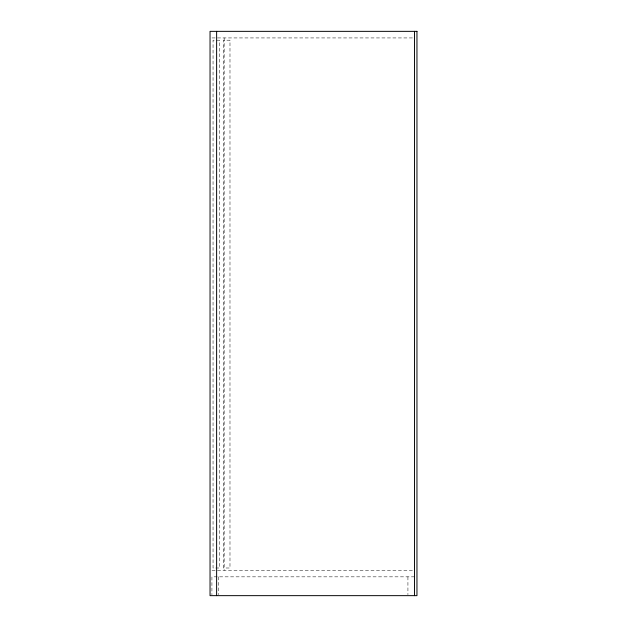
<?xml version="1.0" encoding="UTF-8"?>
<svg xmlns="http://www.w3.org/2000/svg" width="627" height="627" viewBox="0 0 627 627"><rect width="100%" height="100%" fill="white"/><g stroke="black" fill="none" stroke-linecap="round" stroke-linejoin="round"><path stroke-width="0.47" stroke-dasharray="3.13 2.35" d="M212.004 37.933L412.558 37.933M212.004 570.256L414.51 570.256M414.51 576.84L211.926 576.84L211.926 594.709M407.926 576.84L407.926 594.709M224.152 37.933L224.152 570.256M218.51 576.84L218.51 594.709M219.638 40.191L213.055 40.191L213.055 567.999L219.638 567.999L219.638 40.191M229.984 40.191L223.4 40.191L223.4 567.999L229.984 567.999L229.984 40.191"/><path stroke-width="0.94" d="M414.51 31.35L414.51 595.65M216.628 31.35L216.628 595.65M416.955 31.35L210.045 31.35L210.045 595.65L416.955 595.65L416.955 31.35"/></g></svg>
